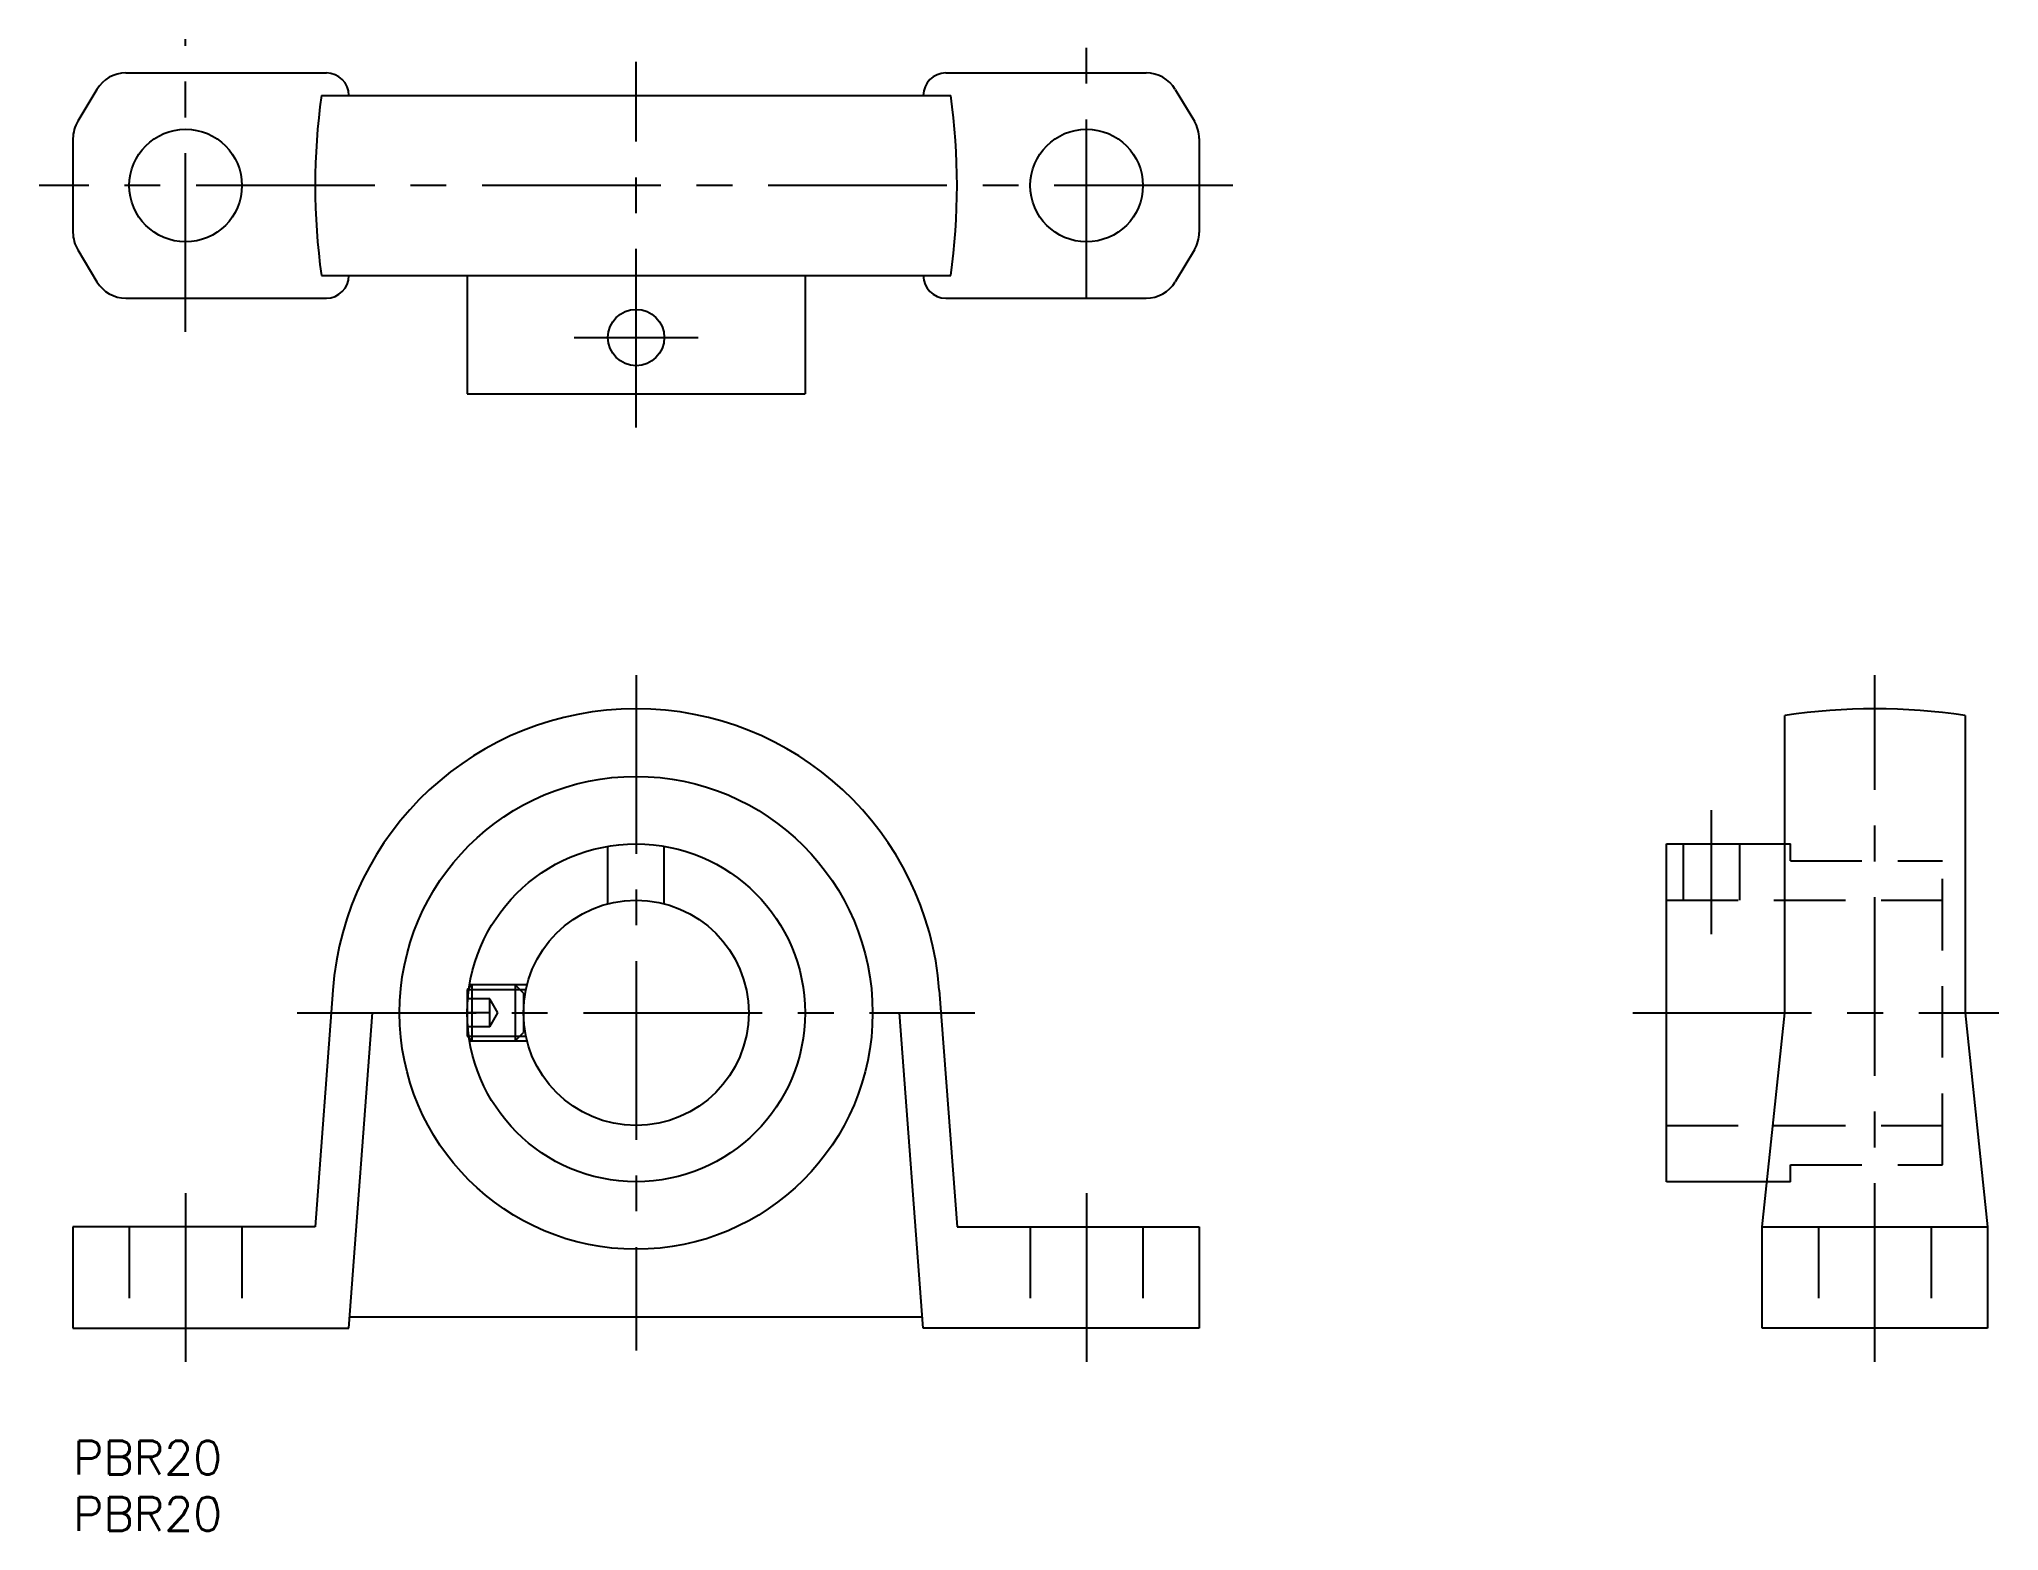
# Model space of a CAD drawing. Extents: x -3 to 171, y -8 to 124.
import ezdxf

# ---------------------------------------------------------------- set-up
doc = ezdxf.new("R2010")
doc.units = 0
doc.header["$LTSCALE"] = 0.5
doc.linetypes.add('CENTER', pattern=[50.8, 31.75, -6.35, 6.35, -6.35])
doc.linetypes.add('DASHED', pattern=[19.05, 12.7, -6.35])
for name, color, linetype in [('MSM_CENTER', 1, 'CENTER'), ('MSM_CONTINUOUS', 7, 'CONTINUOUS'), ('MSM_DASHED', 4, 'DASHED'), ('MSM_NARROW', 5, 'CONTINUOUS'), ('MSM_PART_NUMBER', 7, 'CONTINUOUS')]:
    doc.layers.add(name, color=color, linetype=linetype)
doc.styles.get("Standard").update_dxf_attribs({"font": 'txt.shx', "height": 3, "bigfont": 'bigfont.shx'})

# ---------------------------------------------------------------- blocks, each defined once
blk = doc.blocks.new('*U6')
at = {"layer": 'MSM_PART_NUMBER'}
blk.add_text('PBR20', height=3, dxfattribs=at).set_placement((0, -3))
blk = doc.blocks.new('*U7')
at = {"layer": 'MSM_PART_NUMBER'}
blk.add_text('PBR20', height=3, dxfattribs=at).set_placement((0, -8))

msp = doc.modelspace()

# ---------------------------------------------------------------- linework, layer by layer
at = {"layer": 'MSM_CENTER'}
for p, q in [((10, 98.47), (10, 124.47)), ((90, 101.47), (90, 124.47)), ((50, 89.97), (50, 122.47)), ((103, 111.47), (-3, 111.47)), ((44.5, 97.97), (55.5, 97.97)), ((50, 68), (50, 8)), ((160, 7), (160, 68)), ((145.5, 45), (145.5, 56)), ((19.92, 38), (80.08, 38)), ((138.5, 38), (171, 38)), ((10, 22), (10, 7)), ((90, 22), (90, 7))]:
    msp.add_line(p, q, dxfattribs=at)
at = {"layer": 'MSM_CONTINUOUS'}
for p, q in [((4.7, 121.47), (22.5, 121.47)), ((77.5, 121.47), (95.3, 121.47)), ((2.13, 120.01), (0.43, 117.18)), ((22.06, 119.47), (77.94, 119.47)), ((97.87, 120.01), (99.57, 117.18)), ((0, 115.64), (0, 107.3)), ((100, 115.64), (100, 107.3)), ((0.43, 105.75), (2.13, 102.92)), ((99.57, 105.75), (97.87, 102.92)), ((22.06, 103.47), (77.94, 103.47)), ((35, 103.47), (35, 92.97)), ((65, 103.47), (65, 92.97)), ((4.7, 101.47), (22.5, 101.47)), ((77.5, 101.47), (95.3, 101.47)), ((35, 92.97), (65, 92.97)), ((152, 38), (152, 64.42)), ((168, 64.42), (168, 38)), ((141.5, 23), (141.5, 53)), ((141.5, 53), (152, 53)), ((35.17, 40.23), (35, 40.07)), ((35, 40.07), (35, 35.93)), ((23.08, 40.02), (21.5, 19)), ((76.92, 40.02), (78.5, 19)), ((24.5, 10), (26.6, 38)), ((75.5, 10), (73.4, 38)), ((150, 19), (152, 38)), ((168, 38), (170, 19)), ((35, 35.93), (35.17, 35.77)), ((150.42, 23), (141.5, 23)), ((21.5, 19), (0, 19)), ((0, 19), (0, 10)), ((78.5, 19), (100, 19)), ((100, 19), (100, 10)), ((150, 19), (170, 19)), ((150, 10), (150, 19)), ((170, 19), (170, 10)), ((24.57, 11), (75.43, 11)), ((0, 10), (24.5, 10)), ((100, 10), (75.5, 10)), ((170, 10), (150, 10))]:
    msp.add_line(p, q, dxfattribs=at)
for centre, radius in [((10, 111.47), 5), ((90, 111.47), 5), ((50, 97.97), 2.5), ((50, 38), 21), ((50, 38), 15), ((50, 38), 10)]:
    msp.add_circle(centre, radius, dxfattribs=at)
for centre, radius, start, end in [((4.7, 118.47), 3, 90, 149.0362), ((22.5, 119.47), 2, 0, 90), ((77.5, 119.47), 2, 90, 180), ((95.3, 118.47), 3, 30.9638, 90), ((78.5, 111.47), 57, 171.9318, 188.0682), ((21.5, 111.47), 57, 351.9318, 8.0682), ((3, 115.64), 3, 149.0362, 180), ((97, 115.64), 3, 0, 30.9638), ((3, 107.3), 3, 180, 210.9638), ((97, 107.3), 3, 329.0362, 0), ((4.7, 104.47), 3, 210.9638, 270), ((22.5, 103.47), 2, 270, 0), ((77.5, 103.47), 2, 180, 270), ((95.3, 104.47), 3, 270, 329.0362), ((50, 38), 27, 4.2869, 175.7131), ((160, 10), 55, 81.6364, 98.3636)]:
    msp.add_arc(centre, radius, start, end, dxfattribs=at)
at = {"layer": 'MSM_DASHED'}
for p, q in [((47.5, 47.68), (47.5, 52.79)), ((52.5, 47.68), (52.5, 52.79)), ((143, 48), (143, 53)), ((148, 48), (148, 53)), ((152, 53), (152.5, 53)), ((152.5, 51.5), (152.5, 53)), ((152.5, 51.5), (166, 51.5)), ((166, 24.5), (166, 51.5)), ((141.5, 48), (166, 48)), ((35.14, 40.07), (40.22, 40.07)), ((35.17, 40.23), (35.43, 40.5)), ((40.32, 40.5), (35.21, 40.5)), ((35.43, 40.5), (35.43, 35.5)), ((40, 39.75), (39.25, 40.5)), ((39.25, 40.5), (39.25, 35.5)), ((37, 39.25), (35, 39.25)), ((37, 36.75), (37, 39.25)), ((37.72, 38), (37, 39.25)), ((40, 39.75), (40, 36.25)), ((37, 38), (35, 38)), ((37, 36.75), (35, 36.75)), ((37, 36.75), (37.72, 38)), ((35.14, 35.93), (40.22, 35.93)), ((35.43, 35.5), (35.17, 35.77)), ((35.21, 35.5), (40.32, 35.5)), ((39.25, 35.5), (40, 36.25)), ((141.5, 28), (166, 28)), ((152.5, 24.5), (166, 24.5)), ((152.5, 23), (152.5, 24.5)), ((152.5, 23), (150.42, 23)), ((5, 19), (5, 10)), ((15, 19), (15, 10)), ((85, 19), (85, 10)), ((95, 19), (95, 10)), ((155, 19), (155, 10)), ((165, 19), (165, 10))]:
    msp.add_line(p, q, dxfattribs=at)
at = {"layer": 'MSM_NARROW'}
for p, q in [((35.14, 40.07), (35, 40.07)), ((35.14, 35.93), (35, 35.93))]:
    msp.add_line(p, q, dxfattribs=at)

# ---------------------------------------------------------------- block references
at = {"layer": 'MSM_CONTINUOUS'}
for name in ['*U6', '*U7']:
    msp.add_blockref(name, (0, 0), dxfattribs=at)

doc.saveas('drawing.dxf')
